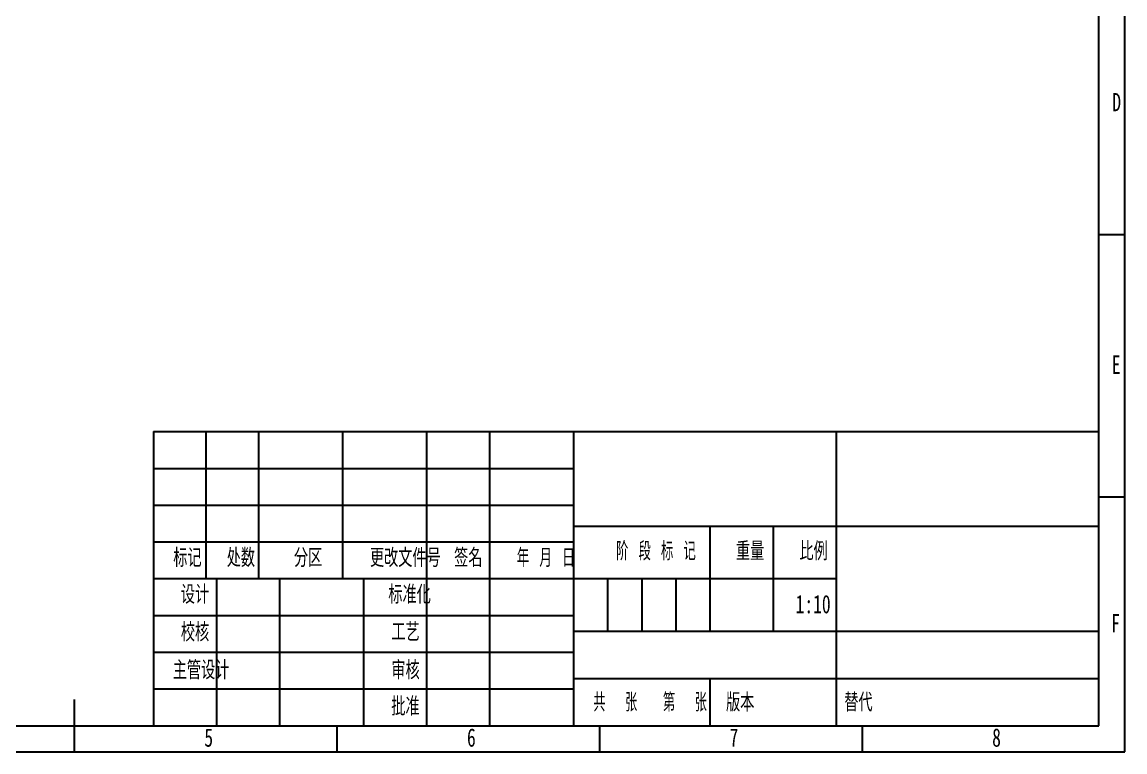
# Model space of a CAD drawing. Header units: millimetres. Extents: x 0 to 420, y 0 to 297.
# Drawn here: x 210 to 420, y 0 to 139 of the extents above; entities that cross this region are included whole.
import ezdxf

# ---------------------------------------------------------------- set-up
doc = ezdxf.new("R2010")
doc.units = ezdxf.units.MM
for name, color, linetype in [('10', 7, 'Continuous'), ('5', 7, 'Continuous'), ('9', 7, 'Continuous'), ('SLD-0', 7, 'Continuous')]:
    doc.layers.add(name, color=color, linetype=linetype)
doc.styles.add('SLDTEXTSTYLE0', font='TXT', dxfattribs={"width": 0.7, "bigfont": 'bigfont'})
doc.styles.add('SLDTEXTSTYLE1', font='TXT', dxfattribs={"width": 0.62, "bigfont": 'bigfont'})
doc.styles.add('SLDTEXTSTYLE2', font='TXT', dxfattribs={"width": 0.614286, "bigfont": 'bigfont'})
doc.styles.add('SLDTEXTSTYLE3', font='TXT', dxfattribs={"width": 0.6, "bigfont": 'bigfont'})
doc.styles.add('SLDTEXTSTYLE4', font='TXT', dxfattribs={"width": 0.7})

msp = doc.modelspace()

# ---------------------------------------------------------------- linework, layer by layer
at = {"layer": '10', "color": 7, "lineweight": 25}
for p, q in [((245, 61), (245, 33)), ((255, 61), (255, 33)), ((271, 61), (271, 33)), ((287, 61), (287, 5)), ((299, 61), (299, 5)), ((315, 61), (315, 5)), ((365, 61), (365, 33)), ((315, 43), (415, 43)), ((340.99, 43), (340.99, 23)), ((353, 43), (353, 23)), ((235, 40), (315, 40)), ((235, 33), (365, 33)), ((247, 33), (247, 5)), ((259, 33), (259, 5)), ((275, 33), (275, 5)), ((365, 33), (365, 5)), ((235, 26), (315, 26)), ((315, 23), (415, 23)), ((235, 19), (315, 19)), ((315, 14), (415, 14)), ((235, 12), (315, 12))]:
    msp.add_line(p, q, dxfattribs=at)
at = {"layer": '10', "color": 7}
for p, q in [((235, 54), (315, 54)), ((235, 47), (315, 47))]:
    msp.add_line(p, q, dxfattribs=at)
at = {"layer": '5', "color": 7, "lineweight": 25}
for p, q in [((415, 5), (415, 292)), ((235, 61), (415, 61)), ((235, 61), (235, 5)), ((0, 5), (415, 5))]:
    msp.add_line(p, q, dxfattribs=at)
at = {"layer": '5'}
for p, q in [((420, 98.5), (415, 98.5)), ((420, 48.5), (415, 48.5)), ((270, 0), (270, 5)), ((320, 0), (320, 5)), ((370, 0), (370, 5))]:
    msp.add_line(p, q, dxfattribs=at)
at = {"layer": '5', "lineweight": 25}
msp.add_line((220, 0), (220, 10), dxfattribs=at)
at = {"layer": '9', "color": 7}
for p, q in [((420, 0), (420, 148.5)), ((0, 0), (420, 0))]:
    msp.add_line(p, q, dxfattribs=at)
at = {"layer": 'SLD-0'}
for p, q in [((321.5, 33), (321.5, 23)), ((328, 33), (328, 23)), ((334.5, 33), (334.5, 23))]:
    msp.add_line(p, q, dxfattribs=at)
at = {"layer": 'SLD-0', "lineweight": 25}
msp.add_line((340.99, 14), (340.99, 5), dxfattribs=at)

# ---------------------------------------------------------------- texts
at = {"layer": '10', "char_height": 3.5, "attachment_point": 2, "style": 'SLDTEXTSTYLE4'}
for s, insert in [('D', (418.43, 125.5)), ('E', (418.32, 75.5)), ('1:10', (360.63, 29.9)), ('F', (418.22, 26.25)), ('5', (245.54, 4.5)), ('6', (295.55, 4.5)), ('7', (345.55, 4.5)), ('8', (395.55, 4.5))]:
    msp.add_mtext(s, dxfattribs=dict(at, insert=insert))
at = {"layer": '10', "color": 7, "char_height": 3.5, "attachment_point": 2}
for s, insert, style in [('阶 段 标 记', (330.69, 39.99), 'SLDTEXTSTYLE2'), ('重量', (348.63, 39.99), 'SLDTEXTSTYLE0'), ('比例', (360.72, 39.99), 'SLDTEXTSTYLE0'), ('标记', (241.49, 38.72), 'SLDTEXTSTYLE0'), ('处数', (251.67, 38.72), 'SLDTEXTSTYLE0'), ('分区', (264.46, 38.72), 'SLDTEXTSTYLE0'), ('更改文件号', (282.98, 38.72), 'SLDTEXTSTYLE0'), ('签名', (294.97, 38.72), 'SLDTEXTSTYLE0'), ('年 月 日', (309.71, 38.72), 'SLDTEXTSTYLE1'), ('设计', (242.93, 31.73), 'SLDTEXTSTYLE0'), ('标准化', (283.79, 31.73), 'SLDTEXTSTYLE0'), ('校核', (242.93, 24.56), 'SLDTEXTSTYLE0'), ('工艺', (283.02, 24.6), 'SLDTEXTSTYLE0'), ('主管设计', (244.09, 17.33), 'SLDTEXTSTYLE0'), ('审核', (283.02, 17.33), 'SLDTEXTSTYLE0'), ('批准', (283, 10.44), 'SLDTEXTSTYLE0'), ('共  张', (322.96, 11.2), 'SLDTEXTSTYLE3'), ('第  张', (336.22, 11.2), 'SLDTEXTSTYLE3'), ('版本', (346.74, 11.2), 'SLDTEXTSTYLE0')]:
    msp.add_mtext(s, dxfattribs=dict(at, insert=insert, style=style))
at = {"layer": 'SLD-0', "insert": (366.56, 11.2), "char_height": 3.5, "attachment_point": 1, "style": 'SLDTEXTSTYLE0'}
msp.add_mtext('替代', dxfattribs=at)

doc.saveas('drawing.dxf')
